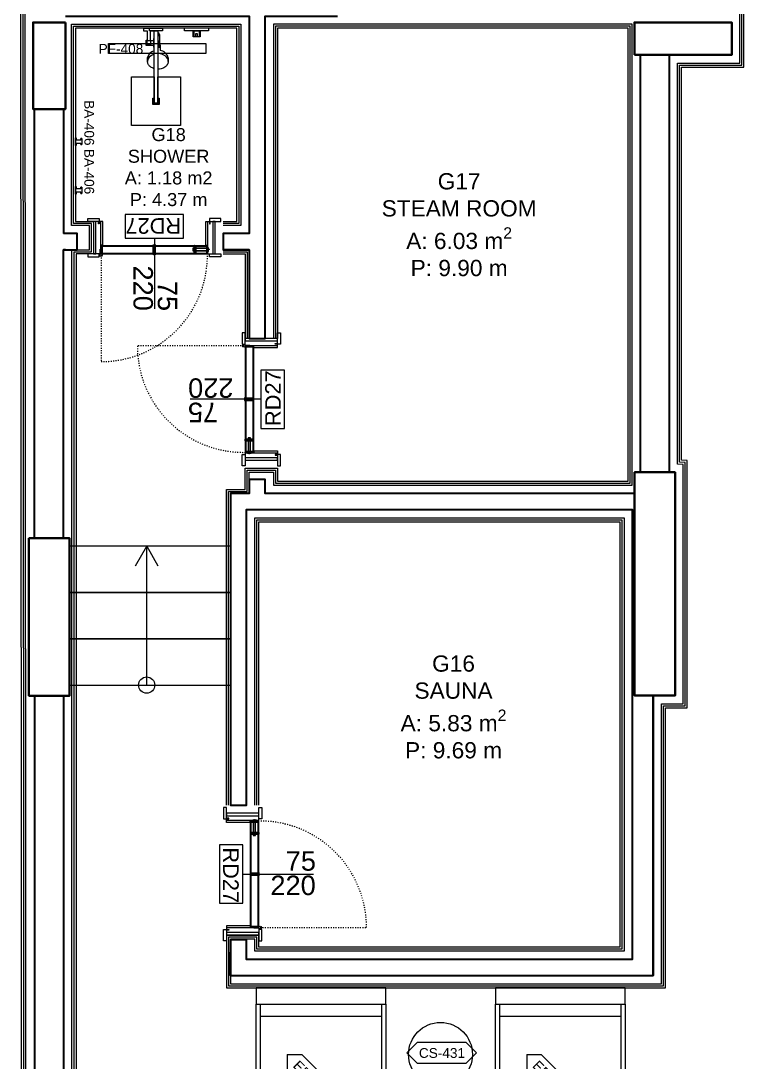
# Model space of a CAD drawing. Header units: centimetres. Extents: x 118932 to 154602, y -32682 to -23521.
# Drawn here: x 140589 to 141034, y -29812 to -29171 of the extents above; entities that cross this region are included whole.
import ezdxf

# ---------------------------------------------------------------- set-up
doc = ezdxf.new("R2010")
doc.units = ezdxf.units.CM
doc.header["$LTSCALE"] = 50
doc.header["$MEASUREMENT"] = 0
doc.linetypes.add('ACAD_ISO03W100', pattern=[30, 12, -18])
for name, color, linetype, lineweight, true_color in [('GEN_00_BL_Yazı', 7, 'Continuous', 0, 0x4f5250), ('GEN_00_BL_Ölçü Dış', 7, 'Continuous', 5, 0x766a5e), ('GEN_01_TA_Kolon', 7, 'Continuous', 35, 0xd05d28), ('GEN_01_TA_Merdiven', 7, 'Continuous', 13, 0x816183), ('GEN_02_TF_Islak Hacim', 7, 'Continuous', 5, 0x007cb0), ('GEN_02_TF_Kapı', 7, 'Continuous', 9, 0x4a3526), ('GEN_02_TF_Mobilya', 7, 'Continuous', 5, 0x745e3d), ('GEN_05_ML_Ahşap', 7, 'Continuous', 9, 0x745e3d), ('GEN_05_ML_Alçıpan_giydirme', 7, 'Continuous', 18, 0x7ebab5), ('GEN_06_GR_İnce', 7, 'Continuous', 13, 0xb0b0a9), ('KALACAK DUVARLAR', 7, 'Continuous', 30, 0x005387)]:
    doc.layers.add(name, color=color, linetype=linetype, lineweight=lineweight, true_color=true_color)
doc.styles.add('ARIAL', font='arial.ttf')
doc.styles.add('arial_1_18', font='arial.ttf', dxfattribs={"height": 0.2})
doc.styles.add('Arial_6', font='arial.ttf', dxfattribs={"height": 59.5325})

# ---------------------------------------------------------------- blocks, each defined once
blk = doc.blocks.new('LEVEL 0_B BLOK_GÖRÜNÜŞ')
at = {"layer": 'GEN_01_TA_Merdiven', "elevation": 0}
for points in [[(1512, 1282.26), (1611.13, 1282.26), (1611.13, 1310.81), (1512, 1310.81)], [(1512, 1253.71), (1611.13, 1253.71), (1611.13, 1282.26), (1512, 1282.26)], [(1512, 1225.16), (1611.13, 1225.16), (1611.13, 1253.71), (1512, 1253.71)]]:
    blk.add_lwpolyline(points, close=True, dxfattribs=at)
for points in [[(1552.65, 1298.67), (1559.54, 1310.81), (1566.44, 1298.67)], [(1559.54, 1225.16), (1559.54, 1310.81)]]:
    blk.add_lwpolyline(points, dxfattribs=at)
at = {"layer": 'GEN_01_TA_Merdiven'}
blk.add_circle((1559.54, 1225.16, 0), 5, dxfattribs=at)
blk = doc.blocks.new('LEVEL 0_B BLOK_KOLON')
at = {"layer": 'GEN_01_TA_Kolon', "elevation": 0}
for points in [[(-375.63, 414.56), (-395.63, 414.56), (-395.63, 361.16), (-375.63, 361.16)], [(-25.13, 394.56), (-25.13, 414.56), (-25.13, 414.56), (34.87, 414.56), (34.87, 414.56), (34.87, 394.56)], [(-398.13, 96.91), (-373.13, 96.91), (-373.13, -0.07), (-398.13, -0.07)]]:
    blk.add_lwpolyline(points, close=True, dxfattribs=at)
at = {"layer": 'GEN_01_TA_Kolon'}
blk.add_lwpolyline([(-25, 137.5), (-25, 137.5), (0, 137.5), (0, 137.5), (0, 0), (-25, 0)], close=True, dxfattribs=at)
blk = doc.blocks.new('KALACAK DUVALAR LEVEL 0 B BLOK')
at = {"layer": 'KALACAK DUVARLAR'}
for p, q in [((-136, 248.79), (-136, -8.29)), ((-118, -8.22, 0), (-118, 248.79)), ((-509.41, 215.39), (-509.41, -48.88)), ((-491.41, 215.39), (-491.41, 138.71)), ((-490.21, 128.71), (-491.41, 128.71)), ((-509.13, -145.86, 0), (-509.13, -685.86, 0)), ((-491.14, -685.86, 0), (-491.12, -145.86, 0)), ((-139.5, -145.79), (-139.5, -145.79)), ((-128, -145.79), (-128, -318.29))]:
    blk.add_line(p, q, dxfattribs=at)
for points in [[(-490.13, 272.72), (-377, 272.72), (-377, 138.71), (-392.87, 138.71), (-392.87, 128.71), (-377, 128.71), (-392.87, 128.71)], [(-377, 128.71), (-377, 74.21), (-367, 74.21), (-367, 272.72), (-322.55, 272.72)], [(-491.38, -48.88), (-491.37, 128.71), (-482.87, 128.71), (-482.87, 138.71), (-491.37, 138.71)], [(-139.5, -21.29), (-367, -21.29), (-367, -12.79), (-377, -12.79), (-377, -21.29), (-388.5, -21.29), (-388.5, -213.29), (-378.5, -213.29), (-378.5, -31.29), (-141, -31.29), (-141, -308.29), (-378.5, -308.29), (-378.5, -296.29), (-388.5, -296.29), (-388.5, -318.29), (-388.5, -303.79)], [(-388.5, -318.29), (-128, -318.29), (-128, -145.86)]]:
    blk.add_lwpolyline(points, dxfattribs=at)
blk = doc.blocks.new('BA 406 HOOK')
at = {"layer": 'GEN_02_TF_Islak Hacim'}
for p, q in [((-2.38, 0), (-2.38, -0.32)), ((-2.38, 0), (2.38, 0)), ((-2.3, 0), (-2.38, 0)), ((2.38, 0), (2.3, 0)), ((2.38, -0.32), (2.38, 0)), ((-2.38, -0.32), (-2.3, -0.32)), ((-0.92, -0.32), (-2.38, -0.32)), ((-1.91, -3.19), (-1.91, -3.81)), ((-1.91, -3.19), (-0.92, -3.19)), ((-1.84, -3.19), (-1.91, -3.19)), ((-1.91, -3.81), (-1.84, -3.81)), ((1.9, -3.81), (-1.91, -3.81)), ((-0.92, -0.32), (-0.92, -3.19)), ((0.92, -3.19), (0.92, -0.32)), ((2.38, -0.32), (0.92, -0.32)), ((0.92, -3.19), (1.9, -3.19)), ((1.9, -3.19), (1.84, -3.19)), ((1.84, -3.81), (1.9, -3.81)), ((1.9, -3.81), (1.9, -3.19)), ((2.3, -0.32), (2.38, -0.32))]:
    blk.add_line(p, q, dxfattribs=at)
at = {"layer": 'GEN_00_BL_Yazı', "insert": (25.5, -11.38), "char_height": 6, "width": 26.5421, "attachment_point": 1, "rotation": 180, "style": 'Arial_6'}
blk.add_mtext('BA-406', dxfattribs=at)
blk = doc.blocks.new('Raindance shower combo - PF-408 SHOWER SYSTEM-14504339-SPA _ LEVEL 0 - REFERENCE PLAN')
at = {"layer": 'GEN_02_TF_Islak Hacim'}
for p, q in [((-24.4, 303), (-24.4, 603)), ((-24.4, 603), (275.5, 603)), ((275.5, 603), (275.5, 303)), ((105.6, 473), (145.4, 473)), ((105.6, 433), (105.6, 473)), ((110.8, 467.8), (140.3, 467.8)), ((110.8, 438.4), (110.8, 467.8)), ((113.7, 19.6), (113.7, 464.5)), ((113.7, 464.5), (137.3, 464.5)), ((113.7, 464.5), (113.7, 303)), ((137.3, 464.5), (113.7, 464.5)), ((137.3, 303), (137.3, 464.5)), ((137.3, 464.5), (137.3, 19.6)), ((140.3, 467.8), (140.3, 438.3)), ((145.4, 473), (145.4, 433)), ((113.7, 433), (105.6, 433)), ((113.7, 438.4), (110.8, 438.4)), ((140.3, 438.3), (137.3, 438.3)), ((145.4, 433), (137.3, 433)), ((113.7, 303), (-24.4, 303)), ((275.5, 303), (137.3, 303)), ((50.4, 184.6), (50.4, 208.3)), ((177.7, 208.3), (177.7, 182.8)), ((100, 106.3), (100.6, 140.9)), ((103.4, 80.9), (103.4, 119.9)), ((103.4, 119.9), (113.7, 119.9)), ((113.7, 119.9), (103.4, 119.9)), ((103.4, 119.9), (103.4, 97.5)), ((113.7, 93.7), (103.4, 93.7)), ((103.4, 41.5), (103.4, 80.9)), ((137.3, 119.9), (139.5, 119.9)), ((139.5, 93.7), (137.3, 93.7)), ((139.5, 66.9), (137.3, 66.9)), ((139.5, 119.9), (139.5, 66.9)), ((139.8, 77.5), (139.8, 109.5)), ((139.8, 109.5), (185.7, 109.5)), ((161.2, 77.5), (139.8, 77.5)), ((157.3, 106), (157.3, 81)), ((182.3, 106), (157.3, 106)), ((157.3, 81), (182.3, 81)), ((161.2, 81), (161.2, 77.4)), ((161.2, 20.1), (161.2, 77.5)), ((178.5, 81), (178.5, 77.4)), ((185.7, 77.4), (178.5, 77.4)), ((178.5, 77.4), (178.5, 20.1)), ((182.3, 81), (182.3, 106)), ((185.7, 109.5), (185.7, 77.4)), ((-198.9, 19.3), (-50, 19.3)), ((-198.9, 3), (-198.9, 19.3)), ((-146.3, 55.5), (-102.8, 55.5)), ((-146.3, 19.3), (-146.3, 55.5)), ((-102.8, 19.3), (-146.3, 19.3)), ((-140.4, 55.5), (-108.7, 55.5)), ((-140.4, 19.3), (-140.4, 55.5)), ((-108.7, 19.3), (-140.4, 19.3)), ((-128.5, 35.3), (-128.5, 55.5)), ((-128.5, 55.5), (-120.4, 55.5)), ((-120.4, 35.3), (-128.5, 35.3)), ((-120.4, 55.5), (-120.4, 35.3)), ((-108.7, 55.5), (-108.7, 19.3)), ((-102.8, 55.5), (-102.8, 19.3)), ((-50, 19.3), (-50, 3)), ((85.5, 3), (85.5, 19.6)), ((85.5, 19.6), (165.5, 19.6)), ((165.5, 3), (85.5, 3)), ((137.3, 19.6), (113.7, 19.6)), ((139.1, 19.6), (139.1, 20.1)), ((139.1, 20.1), (161.2, 20.1)), ((165.5, 19.6), (165.5, 3)), ((200.6, 3), (165.5, 3)), ((178.5, 20.1), (200.6, 20.1)), ((200.6, 20.1), (200.6, 3))]:
    blk.add_line(p, q, dxfattribs=at)
for centre, radius, start, end in [((104.2, 195.8), 55, 191.71758, 266.28242), ((123.3, 196.9), 56.2, 284.53606, 345.43244), ((112.6, 106), 12.6, 179, 223), ((115, 78), 12, 96.39406, 165.9387), ((115, 78), 12, 96.39406, 165.9387), ((114.9, 40.6), 11.5, 96.84826, 175.58442), ((115, 42.3), 11.6, 183.96657, 263.46819)]:
    blk.add_arc(centre, radius, start, end, dxfattribs=at)
for major_axis, start_param, end_param in [((63.7, 0), 3.141593, 4.706756), ((-63.7, 0), 1.950601, 3.141593)]:
    blk.add_ellipse((114, 208.3), major_axis=major_axis, ratio=0.765186, start_param=start_param, end_param=end_param, dxfattribs=at)
for points, knots in [([(50.4, 208.3), (50.4, 211.6), (51.3, 218), (55.4, 227.4), (62.1, 235.8), (74.1, 245.5), (91.7, 253), (107.1, 254.8), (113.7, 254.8)], [0, 0, 0, 0, 0.0666667, 0.1333333, 0.2, 0.2666667, 0.4, 0.4982127, 0.4982127, 0.4982127, 0.4982127]), ([(137.4, 251.6), (139.3, 251), (148.2, 248.1), (162.4, 240.1), (172.7, 227.8), (177, 216.8), (177.7, 211.2), (177.7, 208.3)], [0.6197386, 0.6197386, 0.6197386, 0.6197386, 0.65, 0.7666667, 0.8833333, 0.9416667, 1, 1, 1, 1])]:
    blk.add_open_spline(points, degree=3, knots=knots, dxfattribs=at)
at = {"layer": 'GEN_00_BL_Yazı', "insert": (478.8, 160.9, 0), "char_height": 60, "width": 331.384, "attachment_point": 7, "rotation": 180, "style": 'Arial_6'}
blk.add_mtext('PF-408', dxfattribs=at)
blk = doc.blocks.new('LEVEL 0 ISLAK HACİM')
at = {"xscale": 0.1, "yscale": 0.1, "zscale": 0.1, "rotation": 180}
blk.add_blockref('Raindance shower combo - PF-408 SHOWER SYSTEM-14504339-SPA _ LEVEL 0 - REFERENCE PLAN', (328.54, -2768.51, 0), dxfattribs=at)
at = {"color": 1, "lineweight": 100, "rotation": 90}
for p in [(266.46, -2838.6, 0), (266.46, -2868.6, 0)]:
    blk.add_blockref('BA 406 HOOK', p, dxfattribs=at)
blk = doc.blocks.new('DUVAR LEVEL 0 B LBOK')
at = {"layer": 'GEN_05_ML_Alçıpan_giydirme', "elevation": 0}
for points in [[(1389.79, 1280.05), (352.29, 1280.05), (352.29, 1146.05), (219.29, 1145.98), (220.01, 46.33), (593.42, 46.33), (593.41, 22.42), (616.42, 22.42), (616.42, 19.92), (590.9, 19.92), (590.91, 43.83), (217.51, 43.83), (216.79, 1148.48), (349.79, 1148.55), (349.79, 1282.55), (1389.79, 1282.55)], [(1389.79, 1281.3), (351.04, 1281.3), (351.04, 1147.3), (218.04, 1147.23), (218.76, 45.08), (592.16, 45.08), (592.16, 21.17), (616.42, 21.17)], [(363.42, 636.97), (363.42, 811.47), (585.92, 811.47), (585.92, 549.47), (363.42, 549.47), (363.42, 556.97), (343.42, 556.97), (343.42, 524.47), (613.92, 524.47), (613.92, 696.97), (627.42, 696.97), (627.42, 849.32), (623.92, 849.39), (623.92, 1091.53), (662.29, 1091.53), (662.29, 1148.55), (617.29, 1148.55), (617.29, 1250.93), (1107.79, 1249.52), (1107.79, 1211.05)], [(362.17, 636.97), (362.17, 812.72), (587.17, 812.72), (587.17, 548.22), (362.17, 548.22), (362.17, 555.72), (344.67, 555.72), (344.67, 525.72), (612.67, 525.72), (612.67, 698.22), (626.17, 698.22), (626.17, 848.1), (622.67, 848.17), (622.67, 1092.78), (661.04, 1092.78), (661.04, 1147.3), (616.04, 1147.3), (616.04, 1252.18), (1109.04, 1250.76), (1109.04, 1211.05)], [(360.92, 636.97), (360.92, 813.97), (588.42, 813.97), (588.42, 546.97), (360.92, 546.97), (360.92, 554.47), (345.92, 554.47), (345.92, 526.97), (611.42, 526.97), (611.42, 699.47), (624.92, 699.47), (624.92, 846.87), (621.42, 846.94), (621.42, 1094.03), (659.79, 1094.03), (659.79, 1146.05), (614.79, 1146.05), (614.79, 1253.43), (1110.29, 1252.01), (1110.29, 1211.05)], [(691.42, 421.56), (691.42, 135.9), (624.79, 135.9), (624.79, 169.4), (589.79, 169.4), (589.79, 74.33), (296.84, 74.33), (296.84, 129.33), (248.28, 129.33), (248.28, 169.4), (248.28, 169.4), (248.3, 699.4), (248.3, 699.4), (248.3, 978.97), (259.05, 978.97), (259.05, 993.97), (248.05, 993.97), (248.05, 1117.98), (352.42, 1117.98), (352.42, 993.97), (341.55, 993.97)], [(690.17, 421.56), (690.17, 137.15), (626.04, 137.15), (626.04, 170.65), (588.54, 170.65), (588.54, 75.58), (298.09, 75.58), (298.09, 130.58), (249.53, 130.58), (249.53, 170.65), (249.53, 170.65), (249.55, 698.15), (249.55, 698.15), (249.55, 977.72), (260.3, 977.72), (260.3, 995.22), (249.3, 995.22), (249.3, 1116.73), (351.17, 1116.73), (351.17, 995.22), (341.55, 995.22)], [(344.67, 636.97), (344.67, 830.22), (356.17, 830.22), (356.17, 843.22), (373.67, 843.22), (373.67, 835.22), (592.17, 835.22), (592.17, 1092.77), (592.17, 1092.77), (592.17, 1116.74), (373.67, 1116.73), (373.67, 924.47)], [(345.92, 636.97), (345.92, 828.97), (357.42, 828.97), (357.42, 841.97), (372.42, 841.97), (372.42, 833.97), (593.42, 833.97), (593.42, 1094.03), (593.42, 1094.03), (593.42, 1117.99), (372.42, 1117.98), (372.42, 924.47)], [(341.55, 996.47), (349.92, 996.47), (349.92, 1115.48), (250.55, 1115.48), (250.55, 996.47), (261.55, 996.47), (261.55, 976.47), (250.8, 976.47), (250.8, 696.9), (250.8, 696.9), (250.78, 171.9), (250.78, 171.9), (250.78, 131.83), (299.34, 131.83), (299.34, 76.83), (587.29, 76.83), (587.29, 171.9), (627.29, 171.9), (627.29, 138.4), (688.92, 138.4), (688.92, 421.56)], [(343.42, 636.97), (343.42, 831.47), (354.92, 831.47), (354.92, 844.47), (374.92, 844.47), (374.92, 836.47), (590.92, 836.47), (590.92, 1091.52), (590.92, 1091.52), (590.92, 1115.49), (374.92, 1115.48), (374.92, 924.47)], [(341.55, 978.97), (357.42, 978.97), (357.42, 924.47)], [(341.55, 977.72), (356.17, 977.72), (356.17, 924.47)], [(341.55, 976.47), (354.92, 976.47), (354.92, 924.47)]]:
    blk.add_lwpolyline(points, dxfattribs=at)
blk = doc.blocks.new('FFE-Tag')
at = {"color": 0}
blk.add_wipeout([(-8.76, 0), (-6.19, 2.57), (6.19, 2.57), (8.76, 0), (6.19, -2.57), (-6.19, -2.57)], dxfattribs=at).dxf.layer = 'GEN_00_BL_Yazı'
at = {"layer": 'GEN_00_BL_Yazı', "color": 0}
for p, q in [((-8.76, 0), (-6.19, 2.57)), ((-8.76, 0), (-6.19, -2.57)), ((6.19, 2.57), (-6.19, 2.57)), ((8.76, 0), (6.19, 2.57)), ((8.76, 0), (6.19, -2.57)), ((-6.19, -2.57), (6.19, -2.57))]:
    blk.add_line(p, q, dxfattribs=at)
blk = doc.blocks.new('EF-411_LoungeChair')
at = {"layer": 'GEN_02_TF_Mobilya'}
for p, q in [((-400, 415), (-374.6, 415)), ((-400, -315), (-400, 415)), ((-374.6, 415), (374.6, 415)), ((-374.6, 415), (-374.6, -315)), ((374.6, 415), (400, 415)), ((374.6, -315), (374.6, 415)), ((400, 415), (400, -315)), ((-374.6, -238.8), (374.6, -238.8)), ((400, -315), (-400, -315)), ((-400, -315), (-400, -415)), ((400, -415), (400, -315)), ((-400, -415), (400, -415))]:
    blk.add_line(p, q, dxfattribs=at)
at = {"layer": 'GEN_00_BL_Yazı', "xscale": 24.48801272789197, "yscale": 24.48801272789197, "zscale": 24.48801272789197, "rotation": 135.0000000000002}
blk.add_blockref('FFE-Tag', (56.1, 146.1, 0), dxfattribs=at)
at = {"layer": 'GEN_00_BL_Yazı', "insert": (134.4, 26.4, 0), "char_height": 60, "attachment_point": 1, "rotation": 135, "style": 'Arial_6'}
blk.add_mtext('EF-411', dxfattribs=at)
blk = doc.blocks.new('FFE Tag-Multi-MSD - FFE Tag-Multi-MSD-8152404-TYPE A-01 - FURNITURE PLAN')
blk.add_wipeout([(-8.76, 0), (-6.19, 2.57), (6.19, 2.57), (8.76, 0), (6.19, -2.57), (-6.19, -2.57)]).dxf.layer = 'GEN_00_BL_Yazı'
at = {"layer": 'GEN_00_BL_Yazı'}
for p, q in [((-8.76, 0), (-6.19, 2.57)), ((-8.76, 0), (-6.19, -2.57)), ((6.19, 2.57), (-6.19, 2.57)), ((8.76, 0), (6.19, 2.57)), ((8.76, 0), (6.19, -2.57)), ((-6.19, -2.57), (6.19, -2.57))]:
    blk.add_line(p, q, dxfattribs=at)
blk = doc.blocks.new('CS-431SideTable')
at = {"layer": 'GEN_00_BL_Yazı', "xscale": 2.448801272789196, "yscale": 2.448801272789196, "zscale": 2.448801272789196}
blk.add_blockref('FFE Tag-Multi-MSD - FFE Tag-Multi-MSD-8152404-TYPE A-01 - FURNITURE PLAN', (0.7, 0.98), dxfattribs=at)
at = {"layer": 'GEN_02_TF_Mobilya'}
blk.add_circle((0, 0), 19.69, dxfattribs=at)
at = {"layer": 'GEN_00_BL_Yazı', "insert": (-13.3, 3.9), "char_height": 6, "attachment_point": 1, "style": 'Arial_6'}
blk.add_mtext('CS-431', dxfattribs=at)
blk = doc.blocks.new('b blok level 0 tefriş')
at = {"layer": 'GEN_02_TF_Mobilya', "xscale": 0.1, "yscale": 0.1, "zscale": 0.1, "rotation": 180}
for p in [(1532.36, -243.04, 0), (1679.86, -243.04, 0)]:
    blk.add_blockref('EF-411_LoungeChair', p, dxfattribs=at)
at = {"layer": 'GEN_02_TF_Mobilya'}
blk.add_blockref('CS-431SideTable', (1605.99, -242.54, 0), dxfattribs=at)
blk = doc.blocks.new('60LIK YER SÜZGECİ')
at = {"layer": 'GEN_02_TF_Islak Hacim'}
blk.add_lwpolyline([(79589.82, -32983.56), (79589.82, -32923.56), (79595.82, -32923.56), (79595.82, -32983.56)], close=True, dxfattribs=at)
blk = doc.blocks.new('level 0 süzgeçler')
at = {"rotation": 90}
blk.add_blockref('60LIK YER SÜZGECİ', (-33556.94, -78620.37, 0), dxfattribs=at)
blk = doc.blocks.new('RD27')
at = {"layer": 'GEN_02_TF_Kapı'}
for p, q in [((-70.5, 0), (-75, 0)), ((-70.5, 0), (-70.5, -20)), ((-4.8, 0), (-70.2, 0)), ((-70.2, -5.2), (-70.2, 0)), ((-63.07, 0), (-63.07, -5.2, 0)), ((-62.07, 0), (-62.07, -5.2, 0)), ((-38.2, 0), (-38.2, -5.2, 0)), ((-36.81, 0), (-36.81, -5.2, 0)), ((-5.1, 0.14), (-5.1, -3)), ((-4.8, 0.01), (-4.8, -3)), ((-4.8, -5.2), (-4.8, 0)), ((-4.5, 0.01), (-4.5, -3)), ((-4.5, 0), (-4.5, -20)), ((-4.5, 0), (0, 0)), ((-4.2, 0.14), (-4.2, -3)), ((-71.2, -2.73), (-70.2, -2.06)), ((-71.2, -2.99), (-71.2, -2.73)), ((-71.2, -2.99), (-70.2, -3.11)), ((-70.8, -1.47), (-70.8, -2.46)), ((-70.7, -1.47), (-70.8, -1.47)), ((-70.8, -3.04), (-70.8, -3.69)), ((-70.8, -3.69), (-70.7, -3.69)), ((-70.18, -2.6), (-70.5, -2.26)), ((-70.18, -2.6), (-70.5, -2.26)), ((-70.18, -2.6), (-70.5, -3.01)), ((-69.3, -5.4), (-70.5, -5.4)), ((-4.8, -0.4), (-70.2, -0.4)), ((-70.2, -2.06), (-70.2, -3.11)), ((-70.2, -2.54), (-70.2, -2.12)), ((-70.18, -2.54), (-70.2, -2.54)), ((-70.2, -2.55), (-70.18, -2.55)), ((-70.2, -2.65), (-70.2, -2.55)), ((-70.2, -2.65), (-70.18, -2.65)), ((-70.2, -3.08), (-70.2, -2.66)), ((-70.18, -2.66), (-70.2, -2.66)), ((-70.2, -3.11), (-70.2, -2.99)), ((-4.8, -4.8), (-70.2, -4.8)), ((-4.8, -5.2), (-70.2, -5.2)), ((-70.18, -2.1), (-69.82, -2.1)), ((-70.18, -2.54), (-70.18, -2.12)), ((-70.18, -2.12), (-69.82, -2.12)), ((-70.18, -2.45), (-70.18, -2.55)), ((-70.18, -2.45), (-70.07, -2.45)), ((-70.18, -2.65), (-70.18, -2.55)), ((-70.18, -2.65), (-70.18, -2.75)), ((-70.18, -3.08), (-70.18, -2.66)), ((-70.18, -2.75), (-70.07, -2.75)), ((-69.82, -3.08), (-70.18, -3.08)), ((-69.82, -3.1), (-70.18, -3.1)), ((-70.07, -2.12), (-70.07, -3.08)), ((-70.07, -2.45), (-70.07, -2.75)), ((-69.82, -2.12), (-69.82, -3.08)), ((-69.8, -2.12), (-69.8, -3.08)), ((-69.6, -4.8), (-69.6, -0.4)), ((-69.3, -5.4), (-69.3, -20)), ((-36.91, -5.2), (-38.1, -5.2)), ((-5.7, -5.4), (-5.7, -20)), ((-5.7, -5.4), (-4.5, -5.4)), ((-5.4, -4.8), (-5.4, -0.4)), ((-5.2, -2.12), (-5.2, -3.08)), ((-4.82, -2.1), (-5.18, -2.1)), ((-5.18, -3.1), (-4.82, -3.1)), ((-5.1, -3), (-4.8, -3)), ((-4.93, -2.12), (-4.93, -3.08)), ((-4.82, -2.45), (-4.93, -2.45)), ((-4.93, -2.45), (-4.93, -2.75)), ((-4.82, -2.75), (-4.93, -2.75)), ((-4.82, -2.6), (-4.5, -2.26)), ((-4.82, -2.6), (-4.5, -2.26)), ((-4.82, -2.45), (-4.82, -2.55)), ((-4.8, -2.55), (-4.82, -2.55)), ((-4.82, -2.65), (-4.82, -2.55)), ((-4.82, -2.6), (-4.5, -3.01)), ((-4.82, -2.65), (-4.82, -2.75)), ((-4.8, -2.65), (-4.82, -2.65)), ((-4.8, -2.54), (-4.8, -2.12)), ((-4.8, -2.65), (-4.8, -2.55)), ((-4.8, -3.08), (-4.8, -2.66)), ((-4.5, -3), (-4.2, -3)), ((-71.5, -18.5), (-71.9, -18.5)), ((-71.9, -18.5), (-71.9, -20)), ((-71.5, -20), (-71.5, -18.5)), ((-3.5, -20), (-3.5, -18.5)), ((-3.5, -18.5), (-3.1, -18.5)), ((-3.1, -18.5), (-3.1, -20)), ((-69.3, -20), (-71.5, -20)), ((-5.7, -20), (-3.5, -20)), ((-3.1, -20), (0, -20))]:
    blk.add_line(p, q, dxfattribs=at)
at = {"layer": 'GEN_02_TF_Kapı', "linetype": 'ACAD_ISO03W100', "ltscale": 0.001}
blk.add_lwpolyline([(-4.65, 0.8), (-4.65, 66.35, 0.417793), (-70.2, 0)], format="xyb", dxfattribs=at)
at = {"layer": 'GEN_02_TF_Kapı'}
for points in [[(-71.5, 0), (-78.5, 0), (-78.5, 1.75), (-71.5, 1.75)], [(-73.5, 0), (-75, 0), (-75, -20), (-73.5, -20)], [(-62.97, 0), (-63.07, 0), (-63.07, -5.2), (-62.97, -5.2)], [(-63.07, 0), (-62.97, 0), (-62.97, -5.2), (-63.07, -5.2)], [(-62.17, -5.2), (-62.97, -5.2), (-62.97, 0), (-62.17, 0)], [(-62.17, 0), (-62.07, 0), (-62.07, -5.2), (-62.17, -5.2)], [(-62.07, 0), (-62.17, 0), (-62.17, -5.2), (-62.07, -5.2)], [(-38.5, 0), (-36.5, 0), (-36.5, 0.2), (-36.9, 0.3), (-38.1, 0.3), (-38.5, 0.2)], [(-38.1, 0), (-38.2, 0), (-38.2, -5.2), (-38.1, -5.2)], [(-38.1, -5.2), (-36.9, -5.2), (-36.9, 0), (-38.1, 0)], [(-36.91, 0), (-36.81, 0), (-36.81, -5.2), (-36.91, -5.2)], [(-3.5, 0), (3.5, 0), (3.5, 1.75), (-3.5, 1.75)], [(0, 0), (-1.5, 0), (-1.5, -20), (0, -20)], [(-70.7, -3.69), (-70.5, -3.69), (-70.5, -1.47), (-70.7, -1.47)], [(-70.2, -3.47), (-70, -3.47), (-70, -1.55), (-70.2, -1.55)], [(-61.25, -1.95), (-70.1, -1.95), (-70.1, -3.47), (-61.25, -3.47)], [(-61.35, -2.05), (-70, -2.05), (-70, -3.37), (-61.35, -3.37)], [(-38.51, -5.4), (-36.51, -5.4), (-36.51, -5.2), (-38.51, -5.2)]]:
    blk.add_lwpolyline(points, close=True, dxfattribs=at)
for points in [[(-4.8, -2.54), (-4.82, -2.54), (-4.82, -2.12), (-5.18, -2.12), (-5.18, -3.08), (-4.82, -3.08), (-4.82, -2.66), (-4.8, -2.66)], [(-71.9, -20), (-78.5, -20), (-78.5, -21.75), (-71.5, -21.75), (-71.5, -20)], [(-3.1, -20), (3.5, -20), (3.5, -21.75), (-3.5, -21.75), (-3.5, -20)]]:
    blk.add_lwpolyline(points, dxfattribs=at)
blk.add_circle((-4.65, 0.8), 0.8, dxfattribs=at)
for centre, start, end in [((-70.18, -2.12), 91.54328, 178.45672), ((-70.18, -3.08), 181.54328, 268.45672), ((-69.82, -2.12), 1.54328, 88.45672), ((-69.82, -3.08), 271.54328, 358.45672), ((-5.18, -2.12), 91.54328, 178.45672), ((-5.18, -3.08), 181.54328, 268.45672), ((-4.82, -2.12), 1.54328, 88.45672), ((-4.82, -3.08), 271.54328, 358.45672)]:
    blk.add_arc(centre, 0.0206, start, end, dxfattribs=at)
at = {"layer": 'GEN_05_ML_Ahşap'}
blk.add_lwpolyline([(-37.5, -9.81), (-37.5, 33.75)], dxfattribs=at)
blk.add_lwpolyline([(-55.46, -24.23), (-19.54, -24.23), (-19.54, -9.81), (-55.46, -9.81)], close=True, dxfattribs=at)
at = {"layer": 'GEN_00_BL_Yazı', "char_height": 12, "attachment_point": 7, "rotation": 90, "style": 'arial_1_18'}
for s, insert in [('\\A1;\\pxt1;75', (-39.45, 16.56)), ('\\A1;220', (-24.45, 7.12))]:
    blk.add_mtext_dynamic_manual_height_columns(s, width=3542.6897, gutter_width=1875, heights=[387.79], dxfattribs=dict(at, insert=insert))
at = {"layer": 'GEN_00_BL_Yazı', "insert": (-53.99, -22.03), "char_height": 9.6, "attachment_point": 7, "style": 'arial_1_18'}
blk.add_mtext_dynamic_manual_height_columns('\\A1;RD27', width=2834.1518, gutter_width=1500, heights=[310.23], dxfattribs=at)
blk = doc.blocks.new('level 0 b blok kapılar')
at = {"color": 1}
for p, rotation in [((-1091.87, -109.63, 0), 180), ((-998.5, -161.63, 0), 90), ((-990, -529.13, 0), 270)]:
    blk.add_blockref('RD27', p, dxfattribs=dict(at, rotation=rotation))
blk = doc.blocks.new('level 0 kapı')
at = {"color": 1}
blk.add_blockref('level 0 b blok kapılar', (7781.17, 460.97, 0), dxfattribs=at)
blk = doc.blocks.new('TEFRISLI MAHAL LEVEL 0 A BLOK')
at = {"layer": 'GEN_00_BL_Yazı', "transparency": 33554687, "attachment_point": 2, "style": 'ARIAL'}
for s, insert, char_height in [('\\pxqc;G18\\PSHOWER\\PA: 1.18 m2\\PP: 4.37 m', (4549.9, -348.56, 0), 8), ('\\A1;\\pxqc;G17\\PSTEAM ROOM\\PA: 6.03 m{\\H0.7x;\\S2^ ;}\\PP: 9.90 m', (4728.88, -376.31, 0), 10), ('\\A1;\\pxqc;G16\\PSAUNA\\PA: 5.83 m{\\H0.7x;\\S2^ ;}\\PP: 9.69 m', (4725.43, -673.33, 0), 10)]:
    blk.add_mtext(s, dxfattribs=dict(at, insert=insert, char_height=char_height))

msp = doc.modelspace()

# ---------------------------------------------------------------- block references
for name, p in [('LEVEL 0_B BLOK_KOLON', (140991.94, -29586.18, 0)), ('KALACAK DUVALAR LEVEL 0 B BLOK', (141106.44, -29440.39, 0)), ('LEVEL 0_B BLOK_GÖRÜNÜŞ', (139106.81, -30804.89, 0))]:
    msp.add_blockref(name, p)

# ---------------------------------------------------------------- next in the draw order: block references
msp.add_blockref('LEVEL 0 ISLAK HACİM', (140356.1, -26406.37, 0))

# ---------------------------------------------------------------- next in the draw order: block references
msp.add_blockref('DUVAR LEVEL 0 B LBOK', (140372.02, -30290.65))

# ---------------------------------------------------------------- next in the draw order: block references
msp.add_blockref('b blok level 0 tefriş', (139241.38, -29564.69, 0))

# ---------------------------------------------------------------- next in the draw order: block references
msp.add_blockref('level 0 süzgeçler', (141276.24, -30160.12))
at = {"layer": 'GEN_00_BL_Ölçü Dış'}
msp.add_blockref('TEFRISLI MAHAL LEVEL 0 A BLOK', (136129.97, -28888.13), dxfattribs=at)
at = {"layer": 'GEN_06_GR_İnce'}
msp.add_blockref('level 0 kapı', (133944.27, -29665.52), dxfattribs=at)

doc.saveas('drawing.dxf')
